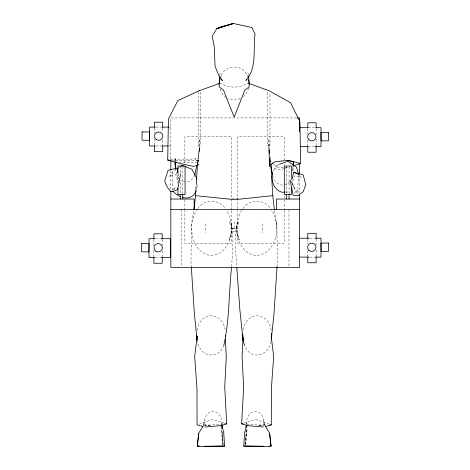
<?xml version="1.0" encoding="UTF-8"?>
<svg xmlns="http://www.w3.org/2000/svg" width="470" height="470" viewBox="0 0 470 470"><rect width="100%" height="100%" fill="white"/><g stroke="black" fill="none" stroke-linecap="round" stroke-linejoin="round"><path stroke-width="0.35" stroke-dasharray="2.35 1.76" d="M246.356 424.222C245.969 418.676 249.024 411.726 255.28 411.414C262.148 411.726 264.075 419.281 264.722 424.851M172.578 190.074L172.743 181.526L171.979 170.698M293.068 170.957L293.204 166.086M245.687 445.337L246.098 431.619M246.315 424.398L246.356 422.953L246.873 424.293M246.209 429.739L245.687 445.349L247.202 427.812M198.916 159.906L198.663 164.947L198.663 160.611L195.015 158.449C188.77 159.865 182.002 160.264 175.486 159.636L175.392 158.684L168.419 159.941M197.329 184.88L196.719 188.781M277.03 266.96L277.406 261.156L276.901 228.273L276.213 221.441L274.192 214.631L270.984 208.98M293.016 166.298L292.71 170.686L293.086 166.562M231.616 266.631C232.603 248.119 235.723 227.263 226.622 210.237M197.388 165.828L197.846 159.988M198.945 146.111L199.521 138.809L199.521 146.564M174.934 160.675L175.392 158.684M219.901 74.853L220.013 73.438L221.247 77.403M241.733 210.237C232.638 227.263 235.752 248.119 236.739 266.631M298.861 174.464L297.868 185.568L298.033 194.263M276.213 221.458C280.026 236.434 269.704 259.693 251.491 254.593C239.888 249.535 234.906 235.182 237.221 223.303L239.236 221.511L236.533 228.273L237.221 233.238L239.236 240.058L236.533 231.228L234.154 231.099L231.78 231.228L229.072 240.058L231.093 233.238L231.78 228.25L237.544 228.261L230.764 228.261L231.78 228.25C232.403 241.697 221.734 259.375 206.371 254.593C189.422 247.008 190.086 225.864 193.846 210.613M203.628 424.851C204.28 419.281 206.207 411.726 213.075 411.414C219.437 411.738 222.375 418.805 222.04 424.398M244.952 443.921L247.108 427.735M236.533 228.273L237.221 223.303M292.187 179.323L291.641 182.143L297.398 194.48M178.571 180.163L178.118 181.955L175.739 174.593L169.036 176.426L171.532 174.928L173.436 171.168L176.473 169.118M197.053 164.529L197.553 162.626L195.015 158.449M270.849 341.637C268.693 356.554 250.069 360.619 244.535 345.368M197.142 330.363C200.173 310.987 222.245 310.987 225.271 330.363M243.266 329.746C246.92 309.601 269.798 312.245 271.355 331.796M294.502 192.33L298.468 191.319L294.761 188.558L292.223 183.294L294.596 175.845L301.299 177.725L298.55 173.683M247.02 77.268L248.354 73.402L248.524 75.535M203.692 424.81L205.355 420.068M248.689 88.049L247.185 92.038L244.8 95.34L243.243 96.609M221.223 424.956L221.999 422.953L221.999 424.222M198.939 91.891L198.363 93.16L198.363 145.212L198.939 146.476M269.41 146.476L269.992 145.212L269.992 93.16M273.434 170.639L275.872 166.885M194.821 174.916C193.229 178.618 190.003 181.984 185.756 182.125M223.82 345.368C218.286 360.619 199.662 356.554 197.506 341.637M197.371 208.98L194.163 214.631L192.142 221.458L191.454 228.273L190.949 261.156L191.325 266.96M264.199 422.953L262.671 425.485L258.647 425.52M221.17 75.406C225.747 64.267 242.608 64.267 247.185 75.406M173.806 189.774L175.557 187.348L171.497 190.391M289.567 181.584C284.315 189.263 273.34 183.423 272.694 175.375M197.835 208.504C204.174 198.886 219.108 198.886 225.447 208.504M242.908 208.504C249.247 198.886 264.181 198.886 270.52 208.504M219.819 83.554L220.501 83.055L225.159 85.658L234.178 87.355L243.196 85.658L247.855 83.055M178.9 167.479L180.116 166.656M277.764 165.217L279.004 164.524M240.481 98.406C236.621 100.463 231.734 100.463 227.874 98.406M199.086 424.187L212.563 419.534L224.684 423.188M284.332 168.507L280.261 169.77L272.506 168.354M285.014 168.295L289.767 166.821M243.672 423.188L255.792 419.534L269.269 424.187M284.685 167.555L287.893 167.161M223.044 424.081L210.601 425.033L202.764 424.945M281.183 160.393L282.476 160.335M285.642 192.113L289.961 191.925M238.537 198.17L229.818 198.17M265.591 424.945L257.754 425.033L245.311 424.081M296.711 117.929L170.839 117.929L170.839 159.712M155.905 127.1L161.604 127.1M169.435 127.1L170.863 127.1M308.179 127.687L315.299 127.687M155.905 145.976L161.604 145.976M168.724 145.976L170.863 145.976M308.179 146.57L314.589 146.57M309.607 238.22L314.589 238.22M155.411 238.719L160.393 238.719M309.607 257.096L314.589 257.096M155.411 257.595L160.393 257.595M204.133 425.485L209.967 425.485M258.388 425.485L264.222 425.485M171.356 160.1L198.663 160.611M210.378 425.526L205.684 425.485L204.156 422.953M197.553 162.626L179.129 162.185M283.404 167.714L276.466 166.973L273.787 164.147M269.692 167.843L271.801 168.225M185.08 182.002L183.047 181.637L180.521 180.192M226.146 97.449L223.555 95.34L221.17 92.038L219.666 88.049M231.134 223.303L229.119 221.511L231.822 228.273L231.134 223.303L231.822 228.273M178.353 177.901L176.691 174.916L175.428 169.147M292.223 183.294L291.641 182.143L294.761 188.558M263 420.068L264.663 424.81M177.983 173.524L178.876 178.97M274.462 210.613L276.901 228.25M221.059 426.331L223.591 445.331M270.285 160.041L270.714 163.66M269.163 149.877L269.328 151.328M270.232 159.301L270.72 163.654M221.029 426.355L222.627 445.325L222.257 431.619M269.41 146.111L268.834 138.809L268.834 146.564M269.645 149.031L269.815 151.222M270.274 157.068L270.908 165.099M175.128 160.869L175.034 159.447L175.075 160.822M268.94 149.842L269.005 151.258M268.893 145.976L268.834 144.543L268.887 145.994M269.04 149.572L269.099 151.005M269.022 149.636L269.075 151.093M222.216 431.871L222.668 445.349M316.116 128.551L316.116 134.291M316.116 139.314L316.116 145.776M316.116 239.077L316.116 244.823M316.116 249.846L316.116 256.309M307.791 128.551L307.791 134.291M307.791 140.037L307.791 145.776M307.791 239.077L307.791 244.106M307.791 250.563L307.791 256.309M299.637 175.104L299.637 192.7M289.074 166.762L289.074 193.916M288.974 210.137L288.974 266.743M286.618 166.028L286.618 193.916M284.215 160.106L284.215 136.741L237.45 136.741L237.45 209.755M284.215 163.754L284.215 165.217M284.215 195.878L284.215 209.755M284.215 210.484L284.215 243.343L237.45 243.343L237.45 210.484M267.618 92.296L267.618 146.076M262.812 223.937L262.812 232.603M234.154 221.787L234.154 228.156M231.622 209.755L231.622 136.741L184.857 136.741L184.857 163.025M231.622 210.484L231.622 243.343L184.857 243.343L184.857 210.484M205.543 223.937L205.543 232.603M200.737 92.202L200.737 146.011M184.857 199.533L184.857 209.755M182.736 166.762L182.736 193.916M181.502 209.414L181.502 266.743M180.274 166.028L180.274 173.365M180.274 182.172L180.274 193.916M177.96 173.365L177.96 183.641M170.839 170.71L170.839 189.768M162.702 127.958L162.702 132.264M162.702 140.16L162.702 145.183M162.209 239.577L162.209 245.317M162.209 251.062L162.209 256.802M154.383 127.958L154.383 133.697M154.383 138.726L154.383 145.183M153.884 239.577L153.884 245.317M153.884 250.346L153.884 256.802M198.04 160.029L197.553 164.377L198.07 160.041"/><path stroke-width="0.7" d="M265.391 426.49L271.29 424.886L271.39 388.437L273.687 356.383L271.214 336.555M198.005 165.129L193.387 166.404L180.368 163.572L167.72 160.064L168.43 119.11L177.836 100.58L199.521 90.551M293.221 165.393L293.515 161.75L287.082 160.311M246.227 427.289L246.292 425.121M246.304 426.901L246.351 425.485L247.714 425.485M199.339 151.264L199.486 148.385M243.084 336.902L242.074 356.883L243.636 387.027L241.65 423.799L247.226 425.591L263.423 427.03M249.223 84.06L249.053 87.003L244.8 90.181L234.178 117.1L223.555 90.181L219.302 87.003L219.132 84.06L219.784 76.269M193.928 209.902L195.561 195.673L196.137 186.208M196.231 184.757L197.388 165.828M264.898 425.485L269.615 433.211L271.043 446.036L268.329 446.5L243.748 446.083L244.582 433.246L246.351 425.485M277.03 266.96L273.963 314.101L271.355 338.946M293.068 165.569L293.321 161.915L292.963 161.897M231.563 267.354C228.726 293.233 229.56 319.917 223.82 345.368M293.209 165.187L293.515 161.75M242.726 333.953L243.084 340.392L244.535 345.368M271.355 338.964L271.495 333.236M222.005 425.485L223.773 433.246L224.607 446.083L200.026 446.5L197.312 446.036L198.739 433.211L203.457 425.485M198.123 159.301L199.521 146.981M197.312 446.036L198.739 433.211M219.155 84.06L220.095 78.496M292.322 178.612L293.544 172.261L302.515 174.564L303.279 175.328L305.847 184.704L303.127 191.766L298.062 195.708L293.204 195.297L290.149 180.086M180.692 173.806L177.554 189.639L172.555 191.501L170.316 191.172L167.496 187.495L165.246 182.995L164.764 180.615L168.119 170.34L177.09 168.072L177.871 172.843M196.889 165.164L194.821 174.916M272.853 172.649C270.526 180.286 273.84 189.927 282.047 192.271L284.926 192.148M225.436 336.397L225.77 335.392M271.378 336.397L271.707 335.392M246.356 79.201L245.91 80.493C257.255 67.615 252.895 49.708 255.051 34.057L251.891 27.53L233.449 23.5L220.595 26.884L216.729 28.705L212.199 36.225L214.332 47.253L215.043 66.305L218.615 74.994L222.269 80.711L221.863 79.389M196.131 190.855C194.275 196.46 187.929 199.774 182.472 197.053M276.295 166.445L277.141 165.563M272.812 162.902L270.802 165.052L272.483 174.681M177.078 168.707L178.295 167.89M180.721 166.251L181.937 165.428L183.917 166.174M199.521 90.628L219.149 83.542M279.627 164.177L287.863 161.322L296.358 167.003L298.55 173.683M225.383 339.04L226.282 356.883L224.719 387.027L226.704 423.799L221.129 425.591L204.932 427.03M293.844 165.558L300.636 163.454L299.925 121.695L290.519 102.625L268.834 90.645L248.53 83.302M263.893 446.253L243.748 446.083M270.967 165.828L272.794 195.673L234.683 199.668L195.561 195.673M225.242 423.911L226.704 423.799M269.868 424.898L271.29 424.886M197.294 446.018L199.233 446.012M297.44 117.929L299.637 117.929L299.637 131.858M155.194 127.1L149.501 127.1L149.501 145.976L155.194 145.976M162.314 127.1L168.724 127.1M299.637 127.687L308.179 127.687M316.016 127.687L320.998 127.687L320.998 146.57L315.299 146.57M162.314 145.976L168.013 145.976M300.348 146.57L308.179 146.57M170.839 199.027L194.122 199.027L194.122 209.414M299.637 199.027L276.354 199.027L276.354 209.414M170.839 209.414L299.637 209.414M299.637 238.22L308.89 238.22M315.299 238.22L320.998 238.22L320.998 257.096L315.299 257.096M154.701 238.719L149.002 238.719L149.002 257.595L154.701 257.595M161.11 238.719L170.363 238.719L170.363 257.595L161.11 257.595M299.637 257.096L308.89 257.096M269.768 446.012L271.061 446.018M167.72 160.064L169.177 160.082M224.607 446.083L204.462 446.253M176.268 161.997L174.84 161.903L175.645 168.671L175.316 163.707M241.65 423.799L243.113 423.911M300.636 163.454L287.987 160.405L274.968 161.803L269.692 165.375L269.692 166.609M202.964 426.49L197.065 424.886L196.965 388.437L194.668 356.383L197.142 336.555L197.142 336.902L196.812 335.897M180.439 196.478L179.088 196.096L175.551 193.728L172.889 191.267M185.233 166.674L191.831 169.159L196.131 177.049L196.719 178.97M293.544 172.261L298.861 174.464M248.689 79.736L249.2 84.06L248.583 76.246M268.834 146.981L269.081 149.155M269.328 151.328L269.574 153.502M272.794 195.673L274.386 209.902M269.615 433.211L271.043 446.036M196.648 335.392L197.142 340.392L194.392 314.101L191.325 266.96M243.084 340.392L239.9 310.141L236.792 267.354M269.005 151.258L269.692 165.375L269.398 158.19M175.163 163.578L175.287 167.702M222.063 425.121L222.145 428.005M316.116 127.828L316.116 122.805L307.791 122.805L307.791 127.828M316.116 146.493L316.116 152.239L307.791 152.239L307.791 146.493M316.116 238.361L316.116 233.337L307.791 233.337L307.791 238.361M316.116 257.025L316.116 262.765L307.791 262.765L307.791 257.025M299.637 163.378L299.637 174.376M299.637 194.169L299.637 267.471L170.839 267.471L170.839 191.231M291.388 179.234L291.388 166.028L284.303 166.028L284.303 194.65L291.388 194.65L291.388 187.313M289.074 194.65L289.074 199.027M286.618 194.65L286.618 199.027M182.736 194.65L182.736 199.027M180.274 194.65L180.274 199.027M177.96 172.631L177.96 166.028L185.051 166.028L185.051 194.65L177.96 194.65L177.96 188.047M170.839 160.446L170.839 169.976M162.702 127.241L162.702 122.212L154.383 122.212L154.383 127.241M162.702 145.9L162.702 151.645L154.383 151.645L154.383 145.9M162.209 238.86L162.209 233.831L153.884 233.831L153.884 238.86M162.209 257.519L162.209 263.265L153.884 263.265L153.884 257.519M142.14 131.864L141.975 140.183L149.384 140.324L149.542 132.005L142.14 131.864M141.64 243.484L141.482 251.803L148.884 251.944L149.043 243.625L141.64 243.484M225.888 25.75L216.729 28.705L233.449 23.5L225.888 25.75M328.36 132.458L320.957 132.599L321.116 140.918L328.518 140.777L328.36 132.458M328.36 242.99L320.957 243.131L321.116 251.45L328.518 251.309L328.36 242.99M155.964 251.291A4.165 4.165 0 0 0 162.356 247.949A4.165 4.165 0 0 0 156.263 244.083A4.165 4.165 0 0 0 155.964 251.291M156.463 139.672A4.165 4.165 0 0 0 162.849 136.329A4.165 4.165 0 0 0 156.763 132.464A4.165 4.165 0 0 0 156.463 139.672M308.984 139.813A4.165 4.165 0 0 0 315.869 137.657A4.165 4.165 0 0 0 310.564 132.775A4.165 4.165 0 0 0 308.984 139.813M308.984 250.34A4.165 4.165 0 0 0 315.869 248.184A4.165 4.165 0 0 0 310.564 243.301A4.165 4.165 0 0 0 308.984 250.34"/></g></svg>
